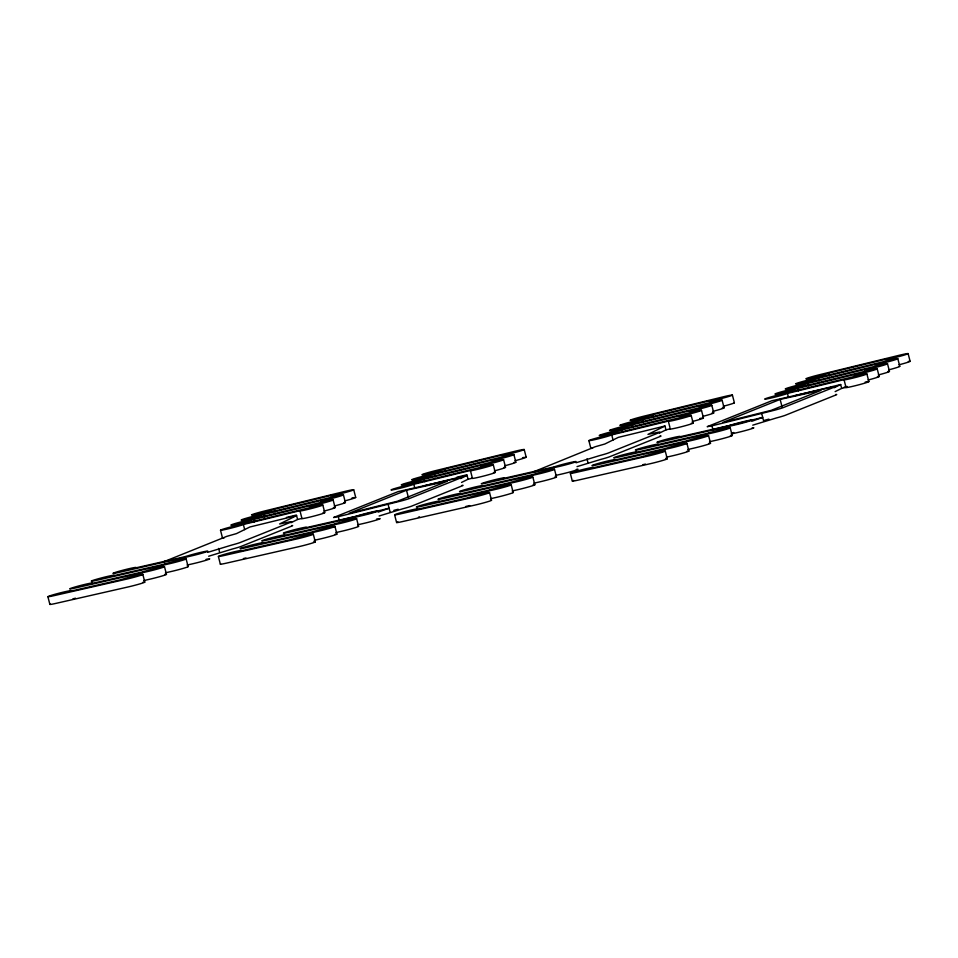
<?xml version="1.0" encoding="UTF-8"?>
<svg xmlns="http://www.w3.org/2000/svg" width="958" height="958" viewBox="0 0 958 958"><rect width="100%" height="100%" fill="white"/><g stroke="black" fill="none" stroke-linecap="round" stroke-linejoin="round"><path stroke-width="1.44" d="M291.052 522.685L297.591 519.464L296.597 515.608L279.604 523.966L289.005 522.038A11.963 0.611 -14.4 0 1 290.945 522.158L240.35 542.467A11.963 0.611 -14.4 0 1 231.429 545.15L207.67 552.371M460.535 478.593L467.073 475.372L468.067 479.228L461.528 482.449M659.427 433.088L665.966 429.879L664.972 426.023L647.979 434.381L657.368 432.441A11.963 0.611 -14.4 0 1 659.308 432.561L608.725 452.871A11.963 0.611 -14.4 0 1 599.804 455.553L576.045 462.774M834.155 387.75L840.681 384.541L841.675 388.397L835.136 391.606M406.527 490.233L349.323 513.201L397.642 501.166L447.266 481.251L406.527 490.233L408.515 497.944M780.147 399.402L722.931 422.37L771.262 410.323L820.886 390.409L780.147 399.402L782.123 407.114M208.664 556.227L232.423 549.006A11.963 0.611 -14.4 0 0 241.344 546.323L291.939 526.014A11.963 0.611 -14.4 0 0 291.603 525.619M378.147 512.135L389.092 508.207L339.3 520.517L338.306 516.661L333.588 517.524L398.169 491.598L458.487 477.946A11.963 0.611 -14.4 0 1 460.427 478.054L409.832 498.364A11.963 0.611 -14.4 0 1 400.911 501.046L338.306 516.661M379.129 515.991L402.887 508.758A11.963 0.611 -14.4 0 0 411.808 506.075L462.403 485.766A11.963 0.611 -14.4 0 0 462.067 485.383M577.027 466.63L600.786 459.409A11.963 0.611 -14.4 0 0 609.707 456.726L660.302 436.417A11.963 0.611 -14.4 0 0 659.966 436.022M751.755 421.304L762.712 417.377L712.908 429.675L711.926 425.819L707.196 426.693L771.777 400.767L832.095 387.104A11.963 0.611 -14.4 0 1 834.035 387.224L783.44 407.533A11.963 0.611 -14.4 0 1 774.519 410.216L711.926 425.819M752.749 425.16L776.507 417.928A11.963 0.611 -14.4 0 0 785.428 415.245L836.011 394.935A11.963 0.611 -14.4 0 0 835.687 394.54M393.846 510.363L398.181 509.249M764.568 420.275L768.903 419.161M652.973 414.598L709.543 400.803A11.963 0.611 -14.4 0 0 718.26 399.318A11.963 0.611 -14.4 0 0 732.128 395.307A11.963 0.611 -14.4 0 0 723.41 396.792L644.255 416.083A11.963 0.611 -14.4 0 0 630.388 420.095A11.963 0.611 -14.4 0 0 639.106 418.622A11.963 0.611 -14.4 0 0 652.973 414.598L653.631 417.161M828.682 373.117L885.252 359.334A11.963 0.611 -14.4 0 0 893.97 357.849A11.963 0.611 -14.4 0 0 907.837 353.825A11.963 0.611 -14.4 0 0 899.119 355.31L819.976 374.602A11.963 0.611 -14.4 0 0 806.097 378.626A11.963 0.611 -14.4 0 0 814.815 377.141A11.963 0.611 -14.4 0 0 828.682 373.117L829.341 375.692M274.299 509.261L330.857 495.478A11.963 0.611 -14.4 0 0 339.575 493.993A11.963 0.611 -14.4 0 0 353.442 489.969A11.963 0.611 -14.4 0 0 344.736 491.454L265.582 510.746A11.963 0.611 -14.4 0 0 251.714 514.769A11.963 0.611 -14.4 0 0 260.42 513.284A11.963 0.611 -14.4 0 0 274.299 509.261L274.958 511.835M642.662 419.676L699.232 405.881A11.963 0.611 -14.4 0 0 707.95 404.396A11.963 0.611 -14.4 0 0 721.817 400.372A11.963 0.611 -14.4 0 0 713.099 401.857L633.945 421.149A11.963 0.611 -14.4 0 0 620.077 425.172A11.963 0.611 -14.4 0 0 628.795 423.687A11.963 0.611 -14.4 0 0 642.662 419.676L643.321 422.239M444.763 469.025L501.333 455.242A11.963 0.611 -14.4 0 0 510.051 453.757A11.963 0.611 -14.4 0 0 523.918 449.733A11.963 0.611 -14.4 0 0 515.2 451.218L436.046 470.51A11.963 0.611 -14.4 0 0 422.179 474.533A11.963 0.611 -14.4 0 0 430.896 473.048A11.963 0.611 -14.4 0 0 444.763 469.025L445.422 471.599M818.383 378.194L874.941 364.399A11.963 0.611 -14.4 0 0 883.659 362.926A11.963 0.611 -14.4 0 0 897.526 358.903A11.963 0.611 -14.4 0 0 888.808 360.388L809.666 379.679A11.963 0.611 -14.4 0 0 795.799 383.703A11.963 0.611 -14.4 0 0 804.504 382.218A11.963 0.611 -14.4 0 0 818.383 378.194L819.042 380.769M263.989 514.338L320.559 500.555A11.963 0.611 -14.4 0 0 329.265 499.07A11.963 0.611 -14.4 0 0 343.144 495.046A11.963 0.611 -14.4 0 0 334.426 496.531L255.271 515.823A11.963 0.611 -14.4 0 0 241.404 519.847A11.963 0.611 -14.4 0 0 250.122 518.362A11.963 0.611 -14.4 0 0 263.989 514.338L264.647 516.913M632.352 424.741L688.922 410.958A11.963 0.611 -14.4 0 0 697.64 409.473A11.963 0.611 -14.4 0 0 711.507 405.45A11.963 0.611 -14.4 0 0 702.789 406.934L623.646 426.226A11.963 0.611 -14.4 0 0 609.767 430.25A11.963 0.611 -14.4 0 0 618.485 428.765A11.963 0.611 -14.4 0 0 632.352 424.741L633.01 427.316M434.453 474.102L491.023 460.319A11.963 0.611 -14.4 0 0 499.741 458.834A11.963 0.611 -14.4 0 0 513.608 454.81A11.963 0.611 -14.4 0 0 504.89 456.295L425.735 475.587A11.963 0.611 -14.4 0 0 411.868 479.611A11.963 0.611 -14.4 0 0 420.586 478.126A11.963 0.611 -14.4 0 0 434.453 474.102L435.112 476.677M808.073 383.272L864.631 369.477A11.963 0.611 -14.4 0 0 873.349 367.992A11.963 0.611 -14.4 0 0 887.216 363.98A11.963 0.611 -14.4 0 0 878.51 365.453L799.355 384.757A11.963 0.611 -14.4 0 0 785.488 388.768A11.963 0.611 -14.4 0 0 794.194 387.283A11.963 0.611 -14.4 0 0 808.073 383.272L808.732 385.834M253.678 519.416L310.248 505.632A11.963 0.611 -14.4 0 0 318.966 504.147A11.963 0.611 -14.4 0 0 332.833 500.124A11.963 0.611 -14.4 0 0 324.115 501.609L244.961 520.901A11.963 0.611 -14.4 0 0 231.094 524.924A11.963 0.611 -14.4 0 0 239.811 523.439A11.963 0.611 -14.4 0 0 253.678 519.416L254.337 521.99M622.053 429.819L678.611 416.035A11.963 0.611 -14.4 0 0 687.329 414.551A11.963 0.611 -14.4 0 0 701.196 410.527A11.963 0.611 -14.4 0 0 692.49 412.012L613.336 431.304A11.963 0.611 -14.4 0 0 599.469 435.327A11.963 0.611 -14.4 0 0 608.174 433.842A11.963 0.611 -14.4 0 0 622.053 429.819L622.712 432.393M424.143 479.18L480.712 465.384A11.963 0.611 -14.4 0 0 489.43 463.9A11.963 0.611 -14.4 0 0 503.297 459.888A11.963 0.611 -14.4 0 0 494.579 461.373L415.437 480.665A11.963 0.611 -14.4 0 0 401.558 484.676A11.963 0.611 -14.4 0 0 410.275 483.203A11.963 0.611 -14.4 0 0 424.143 479.18L424.813 481.742M797.763 388.337L854.332 374.554A11.963 0.611 -14.4 0 0 863.038 373.069A11.963 0.611 -14.4 0 0 876.917 369.046A11.963 0.611 -14.4 0 0 868.199 370.53L789.045 389.822A11.963 0.611 -14.4 0 0 775.178 393.846A11.963 0.611 -14.4 0 0 783.895 392.361A11.963 0.611 -14.4 0 0 797.763 388.337L798.421 390.912M243.368 524.493L299.938 510.698A11.963 0.611 -14.4 0 0 308.656 509.225A11.963 0.611 -14.4 0 0 322.523 505.201A11.963 0.611 -14.4 0 0 313.805 506.686L234.65 525.978A11.963 0.611 -14.4 0 0 220.783 530.002A11.963 0.611 -14.4 0 0 229.501 528.517A11.963 0.611 -14.4 0 0 243.368 524.493L244.685 529.63M611.743 434.896L668.313 421.113A11.963 0.611 -14.4 0 0 677.019 419.628A11.963 0.611 -14.4 0 0 690.886 415.604A11.963 0.611 -14.4 0 0 682.18 417.089L603.025 436.381A11.963 0.611 -14.4 0 0 589.158 440.405A11.963 0.611 -14.4 0 0 597.876 438.92A11.963 0.611 -14.4 0 0 611.743 434.896L613.06 440.033M413.844 484.257L470.402 470.462A11.963 0.611 -14.4 0 0 479.12 468.977A11.963 0.611 -14.4 0 0 492.987 464.953A11.963 0.611 -14.4 0 0 484.281 466.438L405.126 485.73A11.963 0.611 -14.4 0 0 391.259 489.754A11.963 0.611 -14.4 0 0 399.965 488.269A11.963 0.611 -14.4 0 0 413.844 484.257L414.826 488.113M787.452 393.415L844.022 379.631A11.963 0.611 -14.4 0 0 852.74 378.147A11.963 0.611 -14.4 0 0 866.607 374.123A11.963 0.611 -14.4 0 0 857.889 375.608L778.734 394.9A11.963 0.611 -14.4 0 0 764.867 398.923A11.963 0.611 -14.4 0 0 773.585 397.438A11.963 0.611 -14.4 0 0 787.452 393.415L788.446 397.271M286.442 517.452L296.345 515.033M296.597 515.608L249.882 526.996L236.446 533.618L226.783 536.36L164.105 561.616L166.991 561.172M664.972 426.023L618.257 437.399L604.809 444.021L595.158 446.763L533.031 472.043M456.906 477.204L466.821 474.797M423.185 486.065L467.073 475.372M793.966 395.929L840.681 384.541M297.591 519.464L301.914 518.41A11.963 0.611 -14.4 0 0 315.146 515.775A11.963 0.611 -14.4 0 0 323.014 512.817M665.966 429.879L670.289 428.813A11.963 0.611 -14.4 0 0 683.521 426.19A11.963 0.611 -14.4 0 0 691.389 423.22M844.249 387.128L847.1 386.433M468.067 479.228L472.39 478.174A11.963 0.611 -14.4 0 0 485.622 475.539A11.963 0.611 -14.4 0 0 493.49 472.581M841.675 388.397L845.998 387.343A11.963 0.611 -14.4 0 0 857.721 385.104A11.963 0.611 -14.4 0 0 868.355 381.571M537.199 471.156L534.384 471.791M168.165 560.909L168.824 560.753M731.182 433.986L736.846 432.693A11.963 0.611 -14.4 0 0 750.749 429.016A11.963 0.611 -14.4 0 0 752.066 427.915M555.472 475.467L561.137 474.174A11.963 0.611 -14.4 0 0 575.039 470.486A11.963 0.611 -14.4 0 0 576.357 469.396M709.543 441.734L715.195 440.452A11.963 0.611 -14.4 0 0 729.098 436.764A11.963 0.611 -14.4 0 0 730.415 435.674M533.834 483.215L539.486 481.922A11.963 0.611 -14.4 0 0 553.389 478.246A11.963 0.611 -14.4 0 0 554.706 477.144M687.904 449.494L693.556 448.2A11.963 0.611 -14.4 0 0 707.459 444.512A11.963 0.611 -14.4 0 0 708.776 443.422M357.574 524.816L363.238 523.535A11.963 0.611 -14.4 0 0 376.039 520.182A11.963 0.611 -14.4 0 0 379.715 518.577M512.183 490.963L517.835 489.682A11.963 0.611 -14.4 0 0 531.738 485.993A11.963 0.611 -14.4 0 0 533.055 484.892M187.097 565.064L192.762 563.771A11.963 0.611 -14.4 0 0 205.563 560.418A11.963 0.611 -14.4 0 0 209.251 558.813M666.253 457.241L671.905 455.948A11.963 0.611 -14.4 0 0 685.808 452.272A11.963 0.611 -14.4 0 0 687.125 451.17M335.935 532.576L341.587 531.283A11.963 0.611 -14.4 0 0 354.388 527.93A11.963 0.611 -14.4 0 0 358.064 526.325M490.544 498.711L496.196 497.43A11.963 0.611 -14.4 0 0 508.997 494.077A11.963 0.611 -14.4 0 0 512.674 492.472M165.459 572.812L171.123 571.519A11.963 0.611 -14.4 0 0 183.924 568.178A11.963 0.611 -14.4 0 0 187.6 566.561M642.842 464.69L645.429 464.103M314.284 540.324L319.936 539.031A11.963 0.611 -14.4 0 0 333.839 535.342A11.963 0.611 -14.4 0 0 335.156 534.253M465.839 506.459L469.719 505.573M143.82 580.56L149.472 579.279A11.963 0.611 -14.4 0 0 163.375 575.59A11.963 0.611 -14.4 0 0 164.692 574.489M243.428 558.562L245.955 557.987M72.964 598.81L75.49 598.235M908.124 353.586L910.1 361.298M897.814 358.663L899.79 366.375M887.503 363.741L889.479 371.453M877.193 368.818L879.181 376.53M866.882 373.895L868.87 381.607M854.332 374.554L854.991 377.129M844.022 379.631L845.998 387.343M761.718 413.521L763.706 421.233M732.403 395.067L734.391 402.779M730.212 427.819L732.187 435.531M722.104 400.145L724.08 407.857M711.794 405.222L713.77 412.934M709.543 400.803L710.201 403.378M708.561 435.567L710.537 443.279M701.484 410.287L703.459 417.999M699.232 405.881L699.891 408.455M691.173 415.365L693.149 423.077M686.91 443.315L688.886 451.026M668.636 422.394L669.953 427.531M665.259 451.074L667.247 458.774M588.871 440.632L590.858 448.344M587.003 458.858L587.984 462.714M570.333 473.372L572.309 481.084M554.49 469.288L556.478 477M532.852 477.048L534.827 484.748M524.194 449.494L526.182 457.206M513.895 454.571L515.871 462.283M511.201 484.796L513.177 492.508M503.585 459.648L505.561 467.36M493.274 464.726L495.25 472.438M489.55 492.544L491.526 500.256M480.712 465.384L481.371 467.959M470.402 470.462L472.39 478.174M394.624 514.853L396.6 522.565M388.11 504.351L390.086 512.063M353.73 489.742L355.705 497.453M356.592 518.649L358.579 526.361M343.419 494.819L345.395 502.519M333.109 499.884L335.096 507.596M334.941 526.397L336.929 534.109M322.798 504.962L324.786 512.674M320.559 500.555L321.217 503.118M310.248 505.632L310.907 508.195M313.302 534.145L315.278 541.857M299.938 510.698L301.914 518.41M220.508 530.229L222.484 537.941M218.628 548.443L219.621 552.299M218.364 556.454L220.352 564.166M186.127 558.885L188.103 566.597M164.477 566.633L166.453 574.345M142.826 574.393L144.814 582.105M47.9 596.702L49.876 604.414M206.054 559.364A11.963 0.611 -14.4 0 1 207.982 558.993M333.324 507.74A11.963 0.611 -14.4 0 1 323.948 511.105M343.635 502.663A11.963 0.611 -14.4 0 1 334.258 506.028M355.202 497.418A11.963 0.611 -14.4 0 1 344.569 500.95M352.017 497.956A11.963 0.611 -14.4 0 1 353.945 497.597M143.041 582.248A11.963 0.611 -14.4 0 1 141.724 583.338A11.963 0.611 -14.4 0 1 127.821 587.026L56.043 603.36A11.963 0.611 -14.4 0 1 50.163 604.175M224.256 537.797A11.963 0.611 -14.4 0 1 222.771 537.701M503.8 467.504A11.963 0.611 -14.4 0 1 494.424 470.857M514.099 462.427A11.963 0.611 -14.4 0 1 504.734 465.78M376.53 519.116A11.963 0.611 -14.4 0 1 378.458 518.745M525.667 457.182A11.963 0.611 -14.4 0 1 515.033 460.714M522.481 457.72A11.963 0.611 -14.4 0 1 524.409 457.349M220.627 563.939A11.963 0.611 -14.4 0 0 226.507 563.124L298.297 546.79A11.963 0.611 -14.4 0 0 312.2 543.102A11.963 0.611 -14.4 0 0 313.506 542M592.619 448.2A11.963 0.611 -14.4 0 1 591.134 448.116M733.876 402.743A11.963 0.611 -14.4 0 1 723.242 406.276M722.308 408A11.963 0.611 -14.4 0 1 712.944 411.353M711.998 413.078A11.963 0.611 -14.4 0 1 702.633 416.431M702.956 417.975A11.963 0.611 -14.4 0 1 692.323 421.508M699.771 418.514A11.963 0.611 -14.4 0 1 701.699 418.143M491.023 500.232A11.963 0.611 -14.4 0 1 487.347 501.836A11.963 0.611 -14.4 0 1 474.545 505.177L402.767 521.511A11.963 0.611 -14.4 0 1 397.941 521.906M419.472 516.829A11.963 0.611 -14.4 0 1 418.418 517.248M877.408 376.674A11.963 0.611 -14.4 0 1 868.032 380.027M887.719 371.596A11.963 0.611 -14.4 0 1 878.342 374.949M732.02 433.088A11.963 0.611 -14.4 0 1 733.768 432.513M865.17 382.11A11.963 0.611 -14.4 0 1 867.098 381.751M899.287 366.351A11.963 0.611 -14.4 0 1 888.653 369.872M908.328 361.441A11.963 0.611 -14.4 0 1 898.963 364.806M665.475 458.918A11.963 0.611 -14.4 0 1 664.157 460.02A11.963 0.611 -14.4 0 1 650.254 463.708L578.476 480.042A11.963 0.611 -14.4 0 1 573.65 480.437M730.044 425.376L678.743 437.052A11.963 0.611 -14.4 0 0 673.917 437.447A11.963 0.611 -14.4 0 0 658.266 441.71A11.963 0.611 -14.4 0 0 663.092 441.327L734.87 424.993A11.963 0.611 -14.4 0 0 750.521 420.718A11.963 0.611 -14.4 0 0 745.695 421.113A11.963 0.611 -14.4 0 0 730.044 425.376M554.323 466.857L503.034 478.533A11.963 0.611 -14.4 0 0 498.196 478.928A11.963 0.611 -14.4 0 0 482.545 483.191A11.963 0.611 -14.4 0 0 487.371 482.796L559.161 466.462A11.963 0.611 -14.4 0 0 574.812 462.199A11.963 0.611 -14.4 0 0 569.974 462.594A11.963 0.611 -14.4 0 0 554.323 466.857M708.393 433.136L657.092 444.799A11.963 0.611 -14.4 0 0 652.266 445.195A11.963 0.611 -14.4 0 0 636.615 449.47A11.963 0.611 -14.4 0 0 641.441 449.074L713.219 432.741A11.963 0.611 -14.4 0 0 728.87 428.466A11.963 0.611 -14.4 0 0 724.044 428.861A11.963 0.611 -14.4 0 0 708.393 433.136M532.684 474.605L481.383 486.281A11.963 0.611 -14.4 0 0 476.557 486.676A11.963 0.611 -14.4 0 0 460.894 490.939A11.963 0.611 -14.4 0 0 465.732 490.556L537.51 474.222A11.963 0.611 -14.4 0 0 553.161 469.947A11.963 0.611 -14.4 0 0 548.335 470.342A11.963 0.611 -14.4 0 0 532.684 474.605M686.742 440.884L635.441 452.559A11.963 0.611 -14.4 0 0 630.615 452.954A11.963 0.611 -14.4 0 0 614.964 457.217A11.963 0.611 -14.4 0 0 619.79 456.822L691.568 440.488A11.963 0.611 -14.4 0 0 707.22 436.225A11.963 0.611 -14.4 0 0 702.394 436.62A11.963 0.611 -14.4 0 0 686.742 440.884M356.424 516.218L305.123 527.882A11.963 0.611 -14.4 0 0 300.297 528.277A11.963 0.611 -14.4 0 0 284.646 532.552A11.963 0.611 -14.4 0 0 289.472 532.157L361.25 515.823A11.963 0.611 -14.4 0 0 376.913 511.548A11.963 0.611 -14.4 0 0 372.075 511.943A11.963 0.611 -14.4 0 0 356.424 516.218M511.033 482.365L459.732 494.029A11.963 0.611 -14.4 0 0 454.906 494.424A11.963 0.611 -14.4 0 0 439.255 498.699A11.963 0.611 -14.4 0 0 444.081 498.304L515.859 481.97A11.963 0.611 -14.4 0 0 531.51 477.695A11.963 0.611 -14.4 0 0 526.684 478.09A11.963 0.611 -14.4 0 0 511.033 482.365M185.96 556.454L134.659 568.13A11.963 0.611 -14.4 0 0 129.833 568.513A11.963 0.611 -14.4 0 0 114.182 572.788A11.963 0.611 -14.4 0 0 119.008 572.393L190.786 556.059A11.963 0.611 -14.4 0 0 206.437 551.796A11.963 0.611 -14.4 0 0 201.611 552.179A11.963 0.611 -14.4 0 0 185.96 556.454M334.773 523.966L283.484 535.642A11.963 0.611 -14.4 0 0 278.646 536.025A11.963 0.611 -14.4 0 0 262.995 540.3A11.963 0.611 -14.4 0 0 267.833 539.905L339.611 523.571A11.963 0.611 -14.4 0 0 355.262 519.308A11.963 0.611 -14.4 0 0 350.436 519.691A11.963 0.611 -14.4 0 0 334.773 523.966M665.091 448.631L613.803 460.307A11.963 0.611 -14.4 0 0 608.965 460.702A11.963 0.611 -14.4 0 0 593.313 464.965A11.963 0.611 -14.4 0 0 598.139 464.582L669.929 448.248A11.963 0.611 -14.4 0 0 685.581 443.973A11.963 0.611 -14.4 0 0 680.743 444.368A11.963 0.611 -14.4 0 0 665.091 448.631M489.382 490.113L438.081 501.788A11.963 0.611 -14.4 0 0 433.256 502.184A11.963 0.611 -14.4 0 0 417.604 506.447A11.963 0.611 -14.4 0 0 422.43 506.052L494.208 489.718A11.963 0.611 -14.4 0 0 509.86 485.455A11.963 0.611 -14.4 0 0 505.034 485.838A11.963 0.611 -14.4 0 0 489.382 490.113M164.309 564.202L113.008 575.878A11.963 0.611 -14.4 0 0 108.182 576.273A11.963 0.611 -14.4 0 0 92.531 580.536A11.963 0.611 -14.4 0 0 97.357 580.141L169.135 563.807A11.963 0.611 -14.4 0 0 184.786 559.544A11.963 0.611 -14.4 0 0 179.96 559.939A11.963 0.611 -14.4 0 0 164.309 564.202M643.453 456.391L592.152 468.055A11.963 0.611 -14.4 0 0 587.326 468.45A11.963 0.611 -14.4 0 0 571.675 472.725A11.963 0.611 -14.4 0 0 576.5 472.33L648.279 455.996A11.963 0.611 -14.4 0 0 663.93 451.721A11.963 0.611 -14.4 0 0 659.104 452.116A11.963 0.611 -14.4 0 0 643.453 456.391M313.134 531.714L261.833 543.39A11.963 0.611 -14.4 0 0 257.007 543.785A11.963 0.611 -14.4 0 0 241.356 548.048A11.963 0.611 -14.4 0 0 246.182 547.653L317.96 531.319A11.963 0.611 -14.4 0 0 333.612 527.056A11.963 0.611 -14.4 0 0 328.786 527.451A11.963 0.611 -14.4 0 0 313.134 531.714M142.658 571.95L91.357 583.626A11.963 0.611 -14.4 0 0 86.531 584.021A11.963 0.611 -14.4 0 0 70.88 588.296A11.963 0.611 -14.4 0 0 75.706 587.901L147.484 571.567A11.963 0.611 -14.4 0 0 163.147 567.292A11.963 0.611 -14.4 0 0 158.309 567.687A11.963 0.611 -14.4 0 0 142.658 571.95M467.732 497.861L416.443 509.536A11.963 0.611 -14.4 0 0 411.605 509.931A11.963 0.611 -14.4 0 0 395.953 514.195A11.963 0.611 -14.4 0 0 400.779 513.799L472.569 497.465A11.963 0.611 -14.4 0 0 488.221 493.202A11.963 0.611 -14.4 0 0 483.383 493.598A11.963 0.611 -14.4 0 0 467.732 497.861M291.483 539.474L240.183 551.137A11.963 0.611 -14.4 0 0 235.357 551.533A11.963 0.611 -14.4 0 0 219.705 555.808A11.963 0.611 -14.4 0 0 224.531 555.412L296.309 539.079A11.963 0.611 -14.4 0 0 311.961 534.803A11.963 0.611 -14.4 0 0 307.135 535.199A11.963 0.611 -14.4 0 0 291.483 539.474M121.019 579.71L69.718 591.385A11.963 0.611 -14.4 0 0 64.881 591.769A11.963 0.611 -14.4 0 0 49.229 596.044A11.963 0.611 -14.4 0 0 54.067 595.648L125.845 579.315A11.963 0.611 -14.4 0 0 141.497 575.051A11.963 0.611 -14.4 0 0 136.671 575.435A11.963 0.611 -14.4 0 0 121.019 579.71"/></g></svg>
